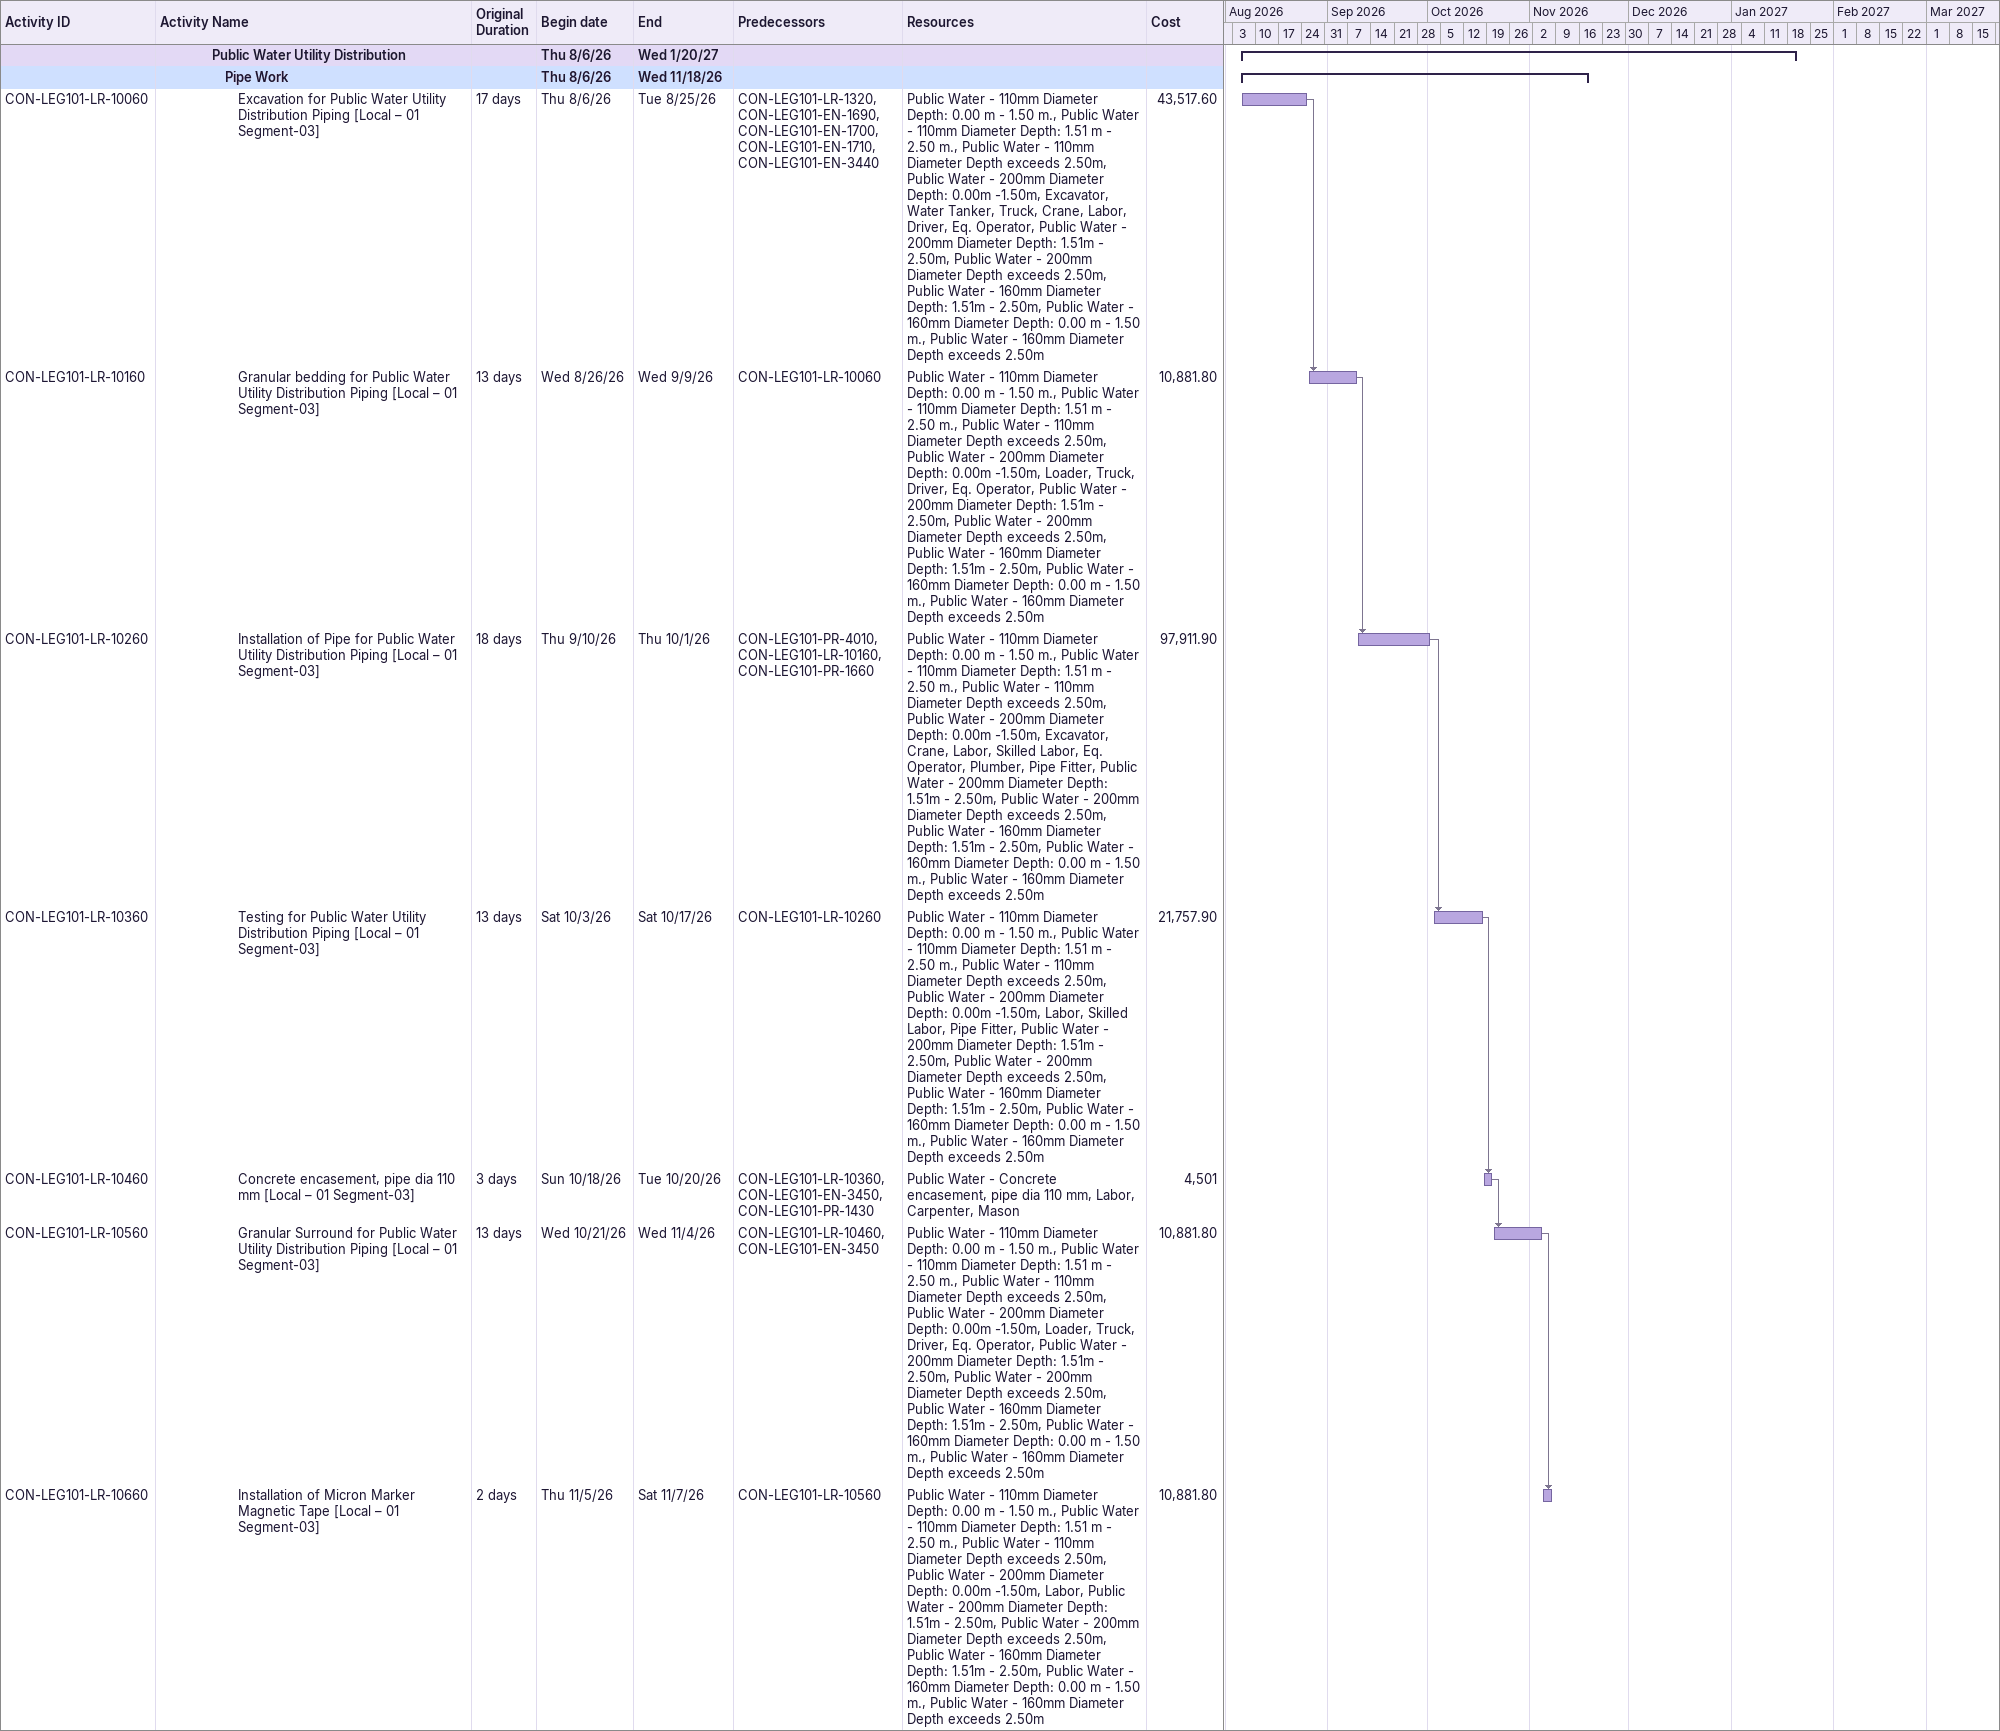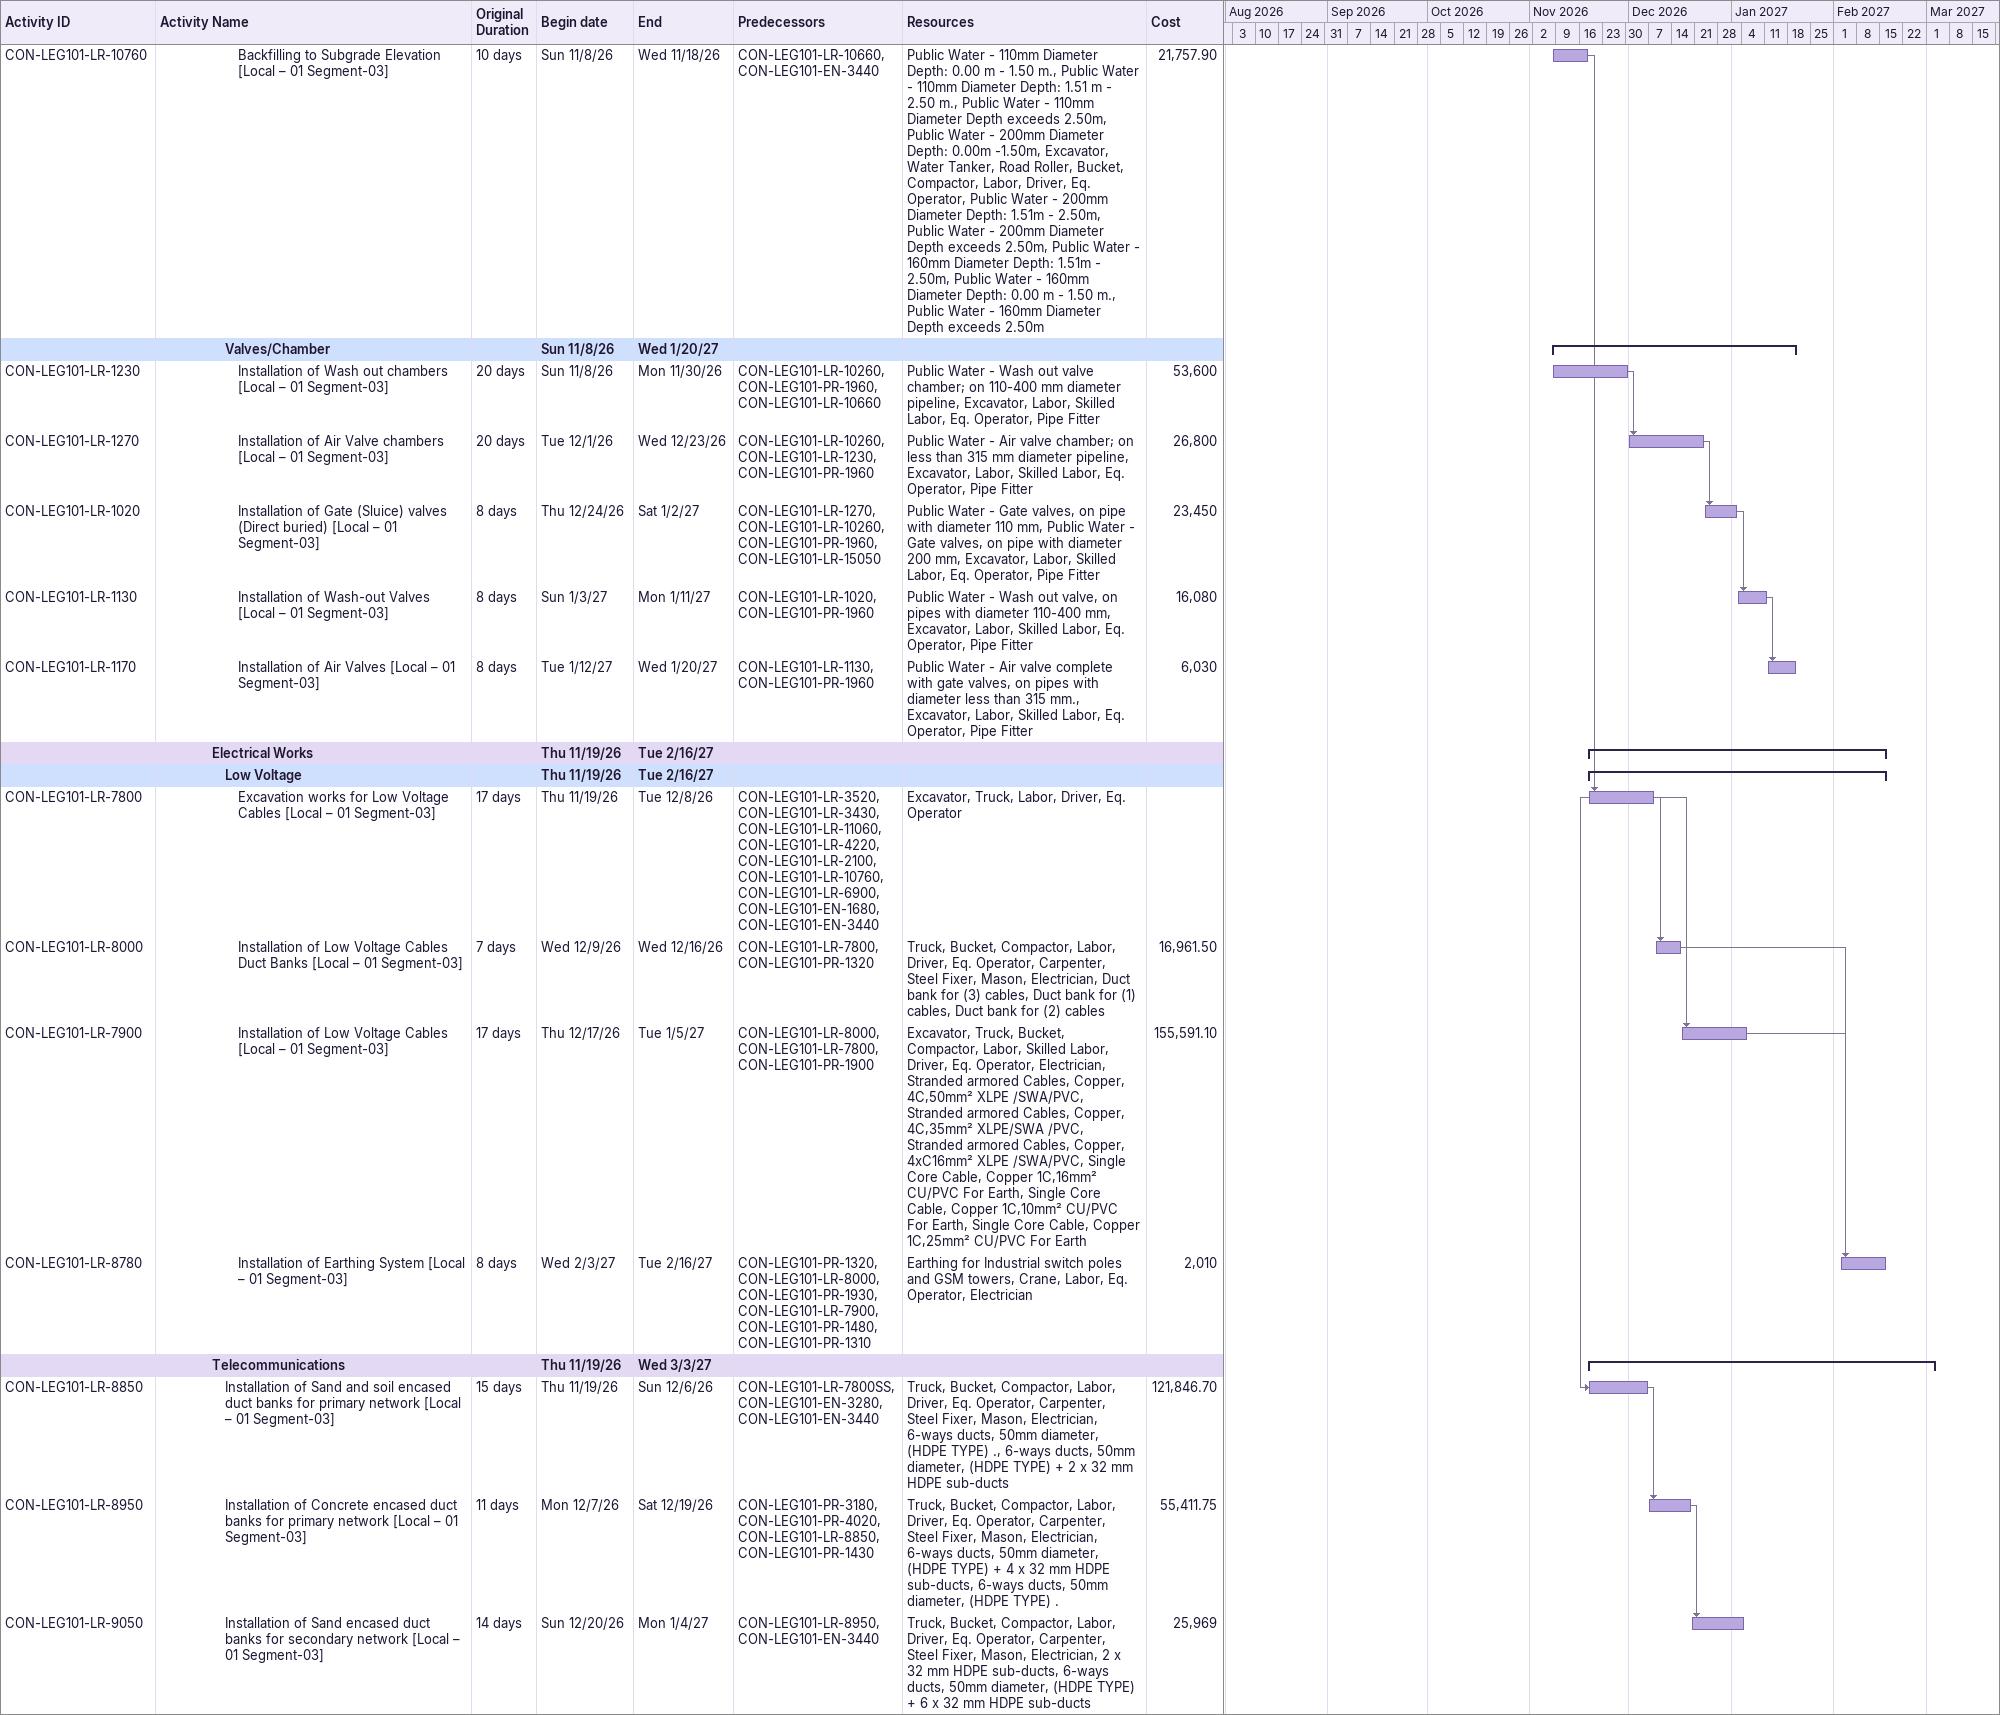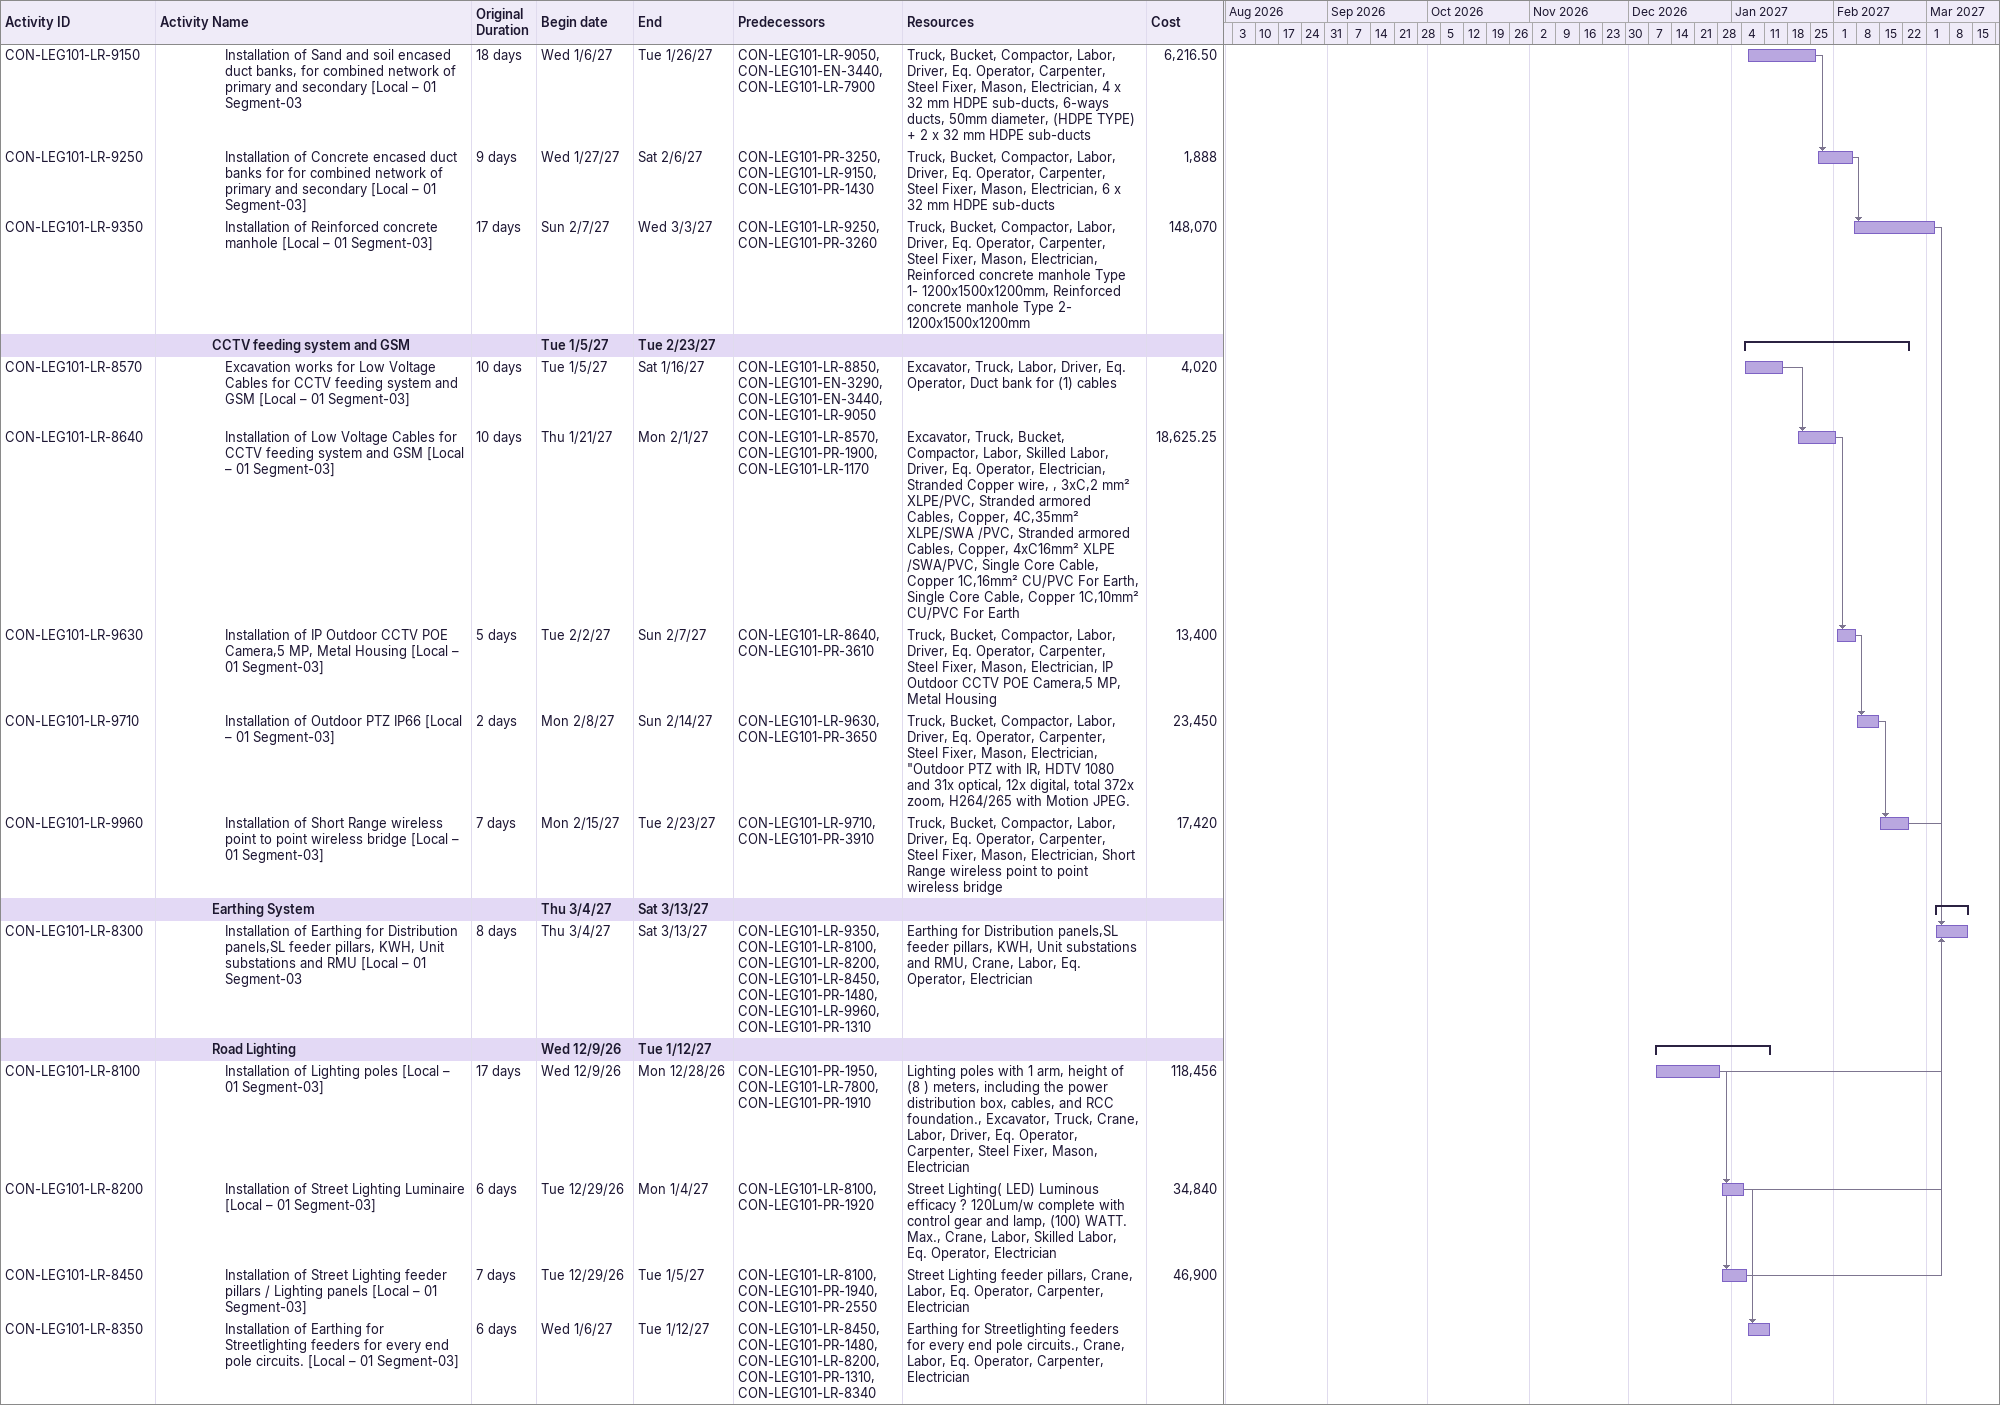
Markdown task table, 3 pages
| ID | Level | Task | Original duration | Start | Finish | Predecessors | Resources | Cost |
|---|---|---|---|---|---|---|---|---|
|  | 5 | **Public Water Utility Distribution** |  | 2026-08-06 | 2027-01-20 |  |  |  |
|  | 6 | **Pipe Work** |  | 2026-08-06 | 2026-11-18 |  |  |  |
| CON-LEG101-LR-10060 | 7 | Excavation for Public Water Utility Distribution Piping [Local – 01 Segment-03] | 17d | 2026-08-06 | 2026-08-25 | CON-LEG101-LR-1320, CON-LEG101-EN-1690, CON-LEG101-EN-1700, CON-LEG101-EN-1710, CON-LEG101-EN-3440 | Public Water - 110mm Diameter Depth: 0.00 m - 1.50 m., Public Water - 110mm Diameter Depth: 1.51 m - 2.50 m., Public Water - 110mm Diameter Depth exceeds 2.50m, Public Water - 200mm Diameter Depth: 0.00m -1.50m, Excavator, Water Tanker, Truck, Crane, Labor, Driver, Eq. Operator, Public Water - 200mm Diameter Depth: 1.51m - 2.50m, Public Water - 200mm Diameter Depth exceeds 2.50m, Public Water - 160mm Diameter Depth: 1.51m - 2.50m, Public Water - 160mm Diameter Depth: 0.00 m - 1.50 m., Public Water - 160mm Diameter Depth exceeds 2.50m | 43517.60 |
| CON-LEG101-LR-10160 | 7 | Granular bedding for Public Water Utility Distribution Piping [Local – 01 Segment-03] | 13d | 2026-08-26 | 2026-09-09 | CON-LEG101-LR-10060 | Public Water - 110mm Diameter Depth: 0.00 m - 1.50 m., Public Water - 110mm Diameter Depth: 1.51 m - 2.50 m., Public Water - 110mm Diameter Depth exceeds 2.50m, Public Water - 200mm Diameter Depth: 0.00m -1.50m, Loader, Truck, Driver, Eq. Operator, Public Water - 200mm Diameter Depth: 1.51m - 2.50m, Public Water - 200mm Diameter Depth exceeds 2.50m, Public Water - 160mm Diameter Depth: 1.51m - 2.50m, Public Water - 160mm Diameter Depth: 0.00 m - 1.50 m., Public Water - 160mm Diameter Depth exceeds 2.50m | 10881.80 |
| CON-LEG101-LR-10260 | 7 | Installation of Pipe for Public Water Utility Distribution Piping [Local – 01 Segment-03] | 18d | 2026-09-10 | 2026-10-01 | CON-LEG101-PR-4010, CON-LEG101-LR-10160, CON-LEG101-PR-1660 | Public Water - 110mm Diameter Depth: 0.00 m - 1.50 m., Public Water - 110mm Diameter Depth: 1.51 m - 2.50 m., Public Water - 110mm Diameter Depth exceeds 2.50m, Public Water - 200mm Diameter Depth: 0.00m -1.50m, Excavator, Crane, Labor, Skilled Labor, Eq. Operator, Plumber, Pipe Fitter, Public Water - 200mm Diameter Depth: 1.51m - 2.50m, Public Water - 200mm Diameter Depth exceeds 2.50m, Public Water - 160mm Diameter Depth: 1.51m - 2.50m, Public Water - 160mm Diameter Depth: 0.00 m - 1.50 m., Public Water - 160mm Diameter Depth exceeds 2.50m | 97911.90 |
| CON-LEG101-LR-10360 | 7 | Testing for Public Water Utility Distribution Piping [Local – 01 Segment-03] | 13d | 2026-10-03 | 2026-10-17 | CON-LEG101-LR-10260 | Public Water - 110mm Diameter Depth: 0.00 m - 1.50 m., Public Water - 110mm Diameter Depth: 1.51 m - 2.50 m., Public Water - 110mm Diameter Depth exceeds 2.50m, Public Water - 200mm Diameter Depth: 0.00m -1.50m, Labor, Skilled Labor, Pipe Fitter, Public Water - 200mm Diameter Depth: 1.51m - 2.50m, Public Water - 200mm Diameter Depth exceeds 2.50m, Public Water - 160mm Diameter Depth: 1.51m - 2.50m, Public Water - 160mm Diameter Depth: 0.00 m - 1.50 m., Public Water - 160mm Diameter Depth exceeds 2.50m | 21757.90 |
| CON-LEG101-LR-10460 | 7 | Concrete encasement, pipe dia 110 mm [Local – 01 Segment-03] | 3d | 2026-10-18 | 2026-10-20 | CON-LEG101-LR-10360, CON-LEG101-EN-3450, CON-LEG101-PR-1430 | Public Water - Concrete encasement, pipe dia 110 mm, Labor, Carpenter, Mason | 4501 |
| CON-LEG101-LR-10560 | 7 | Granular Surround for Public Water Utility Distribution Piping [Local – 01 Segment-03] | 13d | 2026-10-21 | 2026-11-04 | CON-LEG101-LR-10460, CON-LEG101-EN-3450 | Public Water - 110mm Diameter Depth: 0.00 m - 1.50 m., Public Water - 110mm Diameter Depth: 1.51 m - 2.50 m., Public Water - 110mm Diameter Depth exceeds 2.50m, Public Water - 200mm Diameter Depth: 0.00m -1.50m, Loader, Truck, Driver, Eq. Operator, Public Water - 200mm Diameter Depth: 1.51m - 2.50m, Public Water - 200mm Diameter Depth exceeds 2.50m, Public Water - 160mm Diameter Depth: 1.51m - 2.50m, Public Water - 160mm Diameter Depth: 0.00 m - 1.50 m., Public Water - 160mm Diameter Depth exceeds 2.50m | 10881.80 |
| CON-LEG101-LR-10660 | 7 | Installation of Micron Marker Magnetic Tape [Local – 01 Segment-03] | 2d | 2026-11-05 | 2026-11-07 | CON-LEG101-LR-10560 | Public Water - 110mm Diameter Depth: 0.00 m - 1.50 m., Public Water - 110mm Diameter Depth: 1.51 m - 2.50 m., Public Water - 110mm Diameter Depth exceeds 2.50m, Public Water - 200mm Diameter Depth: 0.00m -1.50m, Labor, Public Water - 200mm Diameter Depth: 1.51m - 2.50m, Public Water - 200mm Diameter Depth exceeds 2.50m, Public Water - 160mm Diameter Depth: 1.51m - 2.50m, Public Water - 160mm Diameter Depth: 0.00 m - 1.50 m., Public Water - 160mm Diameter Depth exceeds 2.50m | 10881.80 |
| CON-LEG101-LR-10760 | 7 | Backfilling to Subgrade Elevation [Local – 01 Segment-03] | 10d | 2026-11-08 | 2026-11-18 | CON-LEG101-LR-10660, CON-LEG101-EN-3440 | Public Water - 110mm Diameter Depth: 0.00 m - 1.50 m., Public Water - 110mm Diameter Depth: 1.51 m - 2.50 m., Public Water - 110mm Diameter Depth exceeds 2.50m, Public Water - 200mm Diameter Depth: 0.00m -1.50m, Excavator, Water Tanker, Road Roller, Bucket, Compactor, Labor, Driver, Eq. Operator, Public Water - 200mm Diameter Depth: 1.51m - 2.50m, Public Water - 200mm Diameter Depth exceeds 2.50m, Public Water - 160mm Diameter Depth: 1.51m - 2.50m, Public Water - 160mm Diameter Depth: 0.00 m - 1.50 m., Public Water - 160mm Diameter Depth exceeds 2.50m | 21757.90 |
|  | 6 | **Valves/Chamber** |  | 2026-11-08 | 2027-01-20 |  |  |  |
| CON-LEG101-LR-1230 | 7 | Installation of Wash out chambers [Local – 01 Segment-03] | 20d | 2026-11-08 | 2026-11-30 | CON-LEG101-LR-10260, CON-LEG101-PR-1960, CON-LEG101-LR-10660 | Public Water - Wash out valve chamber; on 110-400 mm diameter pipeline, Excavator, Labor, Skilled Labor, Eq. Operator, Pipe Fitter | 53600 |
| CON-LEG101-LR-1270 | 7 | Installation of Air Valve chambers [Local – 01 Segment-03] | 20d | 2026-12-01 | 2026-12-23 | CON-LEG101-LR-10260, CON-LEG101-LR-1230, CON-LEG101-PR-1960 | Public Water - Air valve chamber; on less than 315 mm diameter pipeline, Excavator, Labor, Skilled Labor, Eq. Operator, Pipe Fitter | 26800 |
| CON-LEG101-LR-1020 | 7 | Installation of Gate (Sluice) valves (Direct buried) [Local – 01 Segment-03] | 8d | 2026-12-24 | 2027-01-02 | CON-LEG101-LR-1270, CON-LEG101-LR-10260, CON-LEG101-PR-1960, CON-LEG101-LR-15050 | Public Water - Gate valves, on pipe with diameter 110 mm, Public Water - Gate valves, on pipe with diameter 200 mm, Excavator, Labor, Skilled Labor, Eq. Operator, Pipe Fitter | 23450 |
| CON-LEG101-LR-1130 | 7 | Installation of Wash-out Valves [Local – 01 Segment-03] | 8d | 2027-01-03 | 2027-01-11 | CON-LEG101-LR-1020, CON-LEG101-PR-1960 | Public Water - Wash out valve, on pipes with diameter 110-400 mm, Excavator, Labor, Skilled Labor, Eq. Operator, Pipe Fitter | 16080 |
| CON-LEG101-LR-1170 | 7 | Installation of Air Valves [Local – 01 Segment-03] | 8d | 2027-01-12 | 2027-01-20 | CON-LEG101-LR-1130, CON-LEG101-PR-1960 | Public Water - Air valve complete with gate valves, on pipes with diameter less than 315 mm., Excavator, Labor, Skilled Labor, Eq. Operator, Pipe Fitter | 6030 |
|  | 5 | **Electrical Works** |  | 2026-11-19 | 2027-02-16 |  |  |  |
|  | 6 | **Low Voltage** |  | 2026-11-19 | 2027-02-16 |  |  |  |
| CON-LEG101-LR-7800 | 7 | Excavation works for Low Voltage Cables [Local – 01 Segment-03] | 17d | 2026-11-19 | 2026-12-08 | CON-LEG101-LR-3520, CON-LEG101-LR-3430, CON-LEG101-LR-11060, CON-LEG101-LR-4220, CON-LEG101-LR-2100, CON-LEG101-LR-10760, CON-LEG101-LR-6900, CON-LEG101-EN-1680, CON-LEG101-EN-3440 | Excavator, Truck, Labor, Driver, Eq. Operator |  |
| CON-LEG101-LR-8000 | 7 | Installation of Low Voltage Cables Duct Banks [Local – 01 Segment-03] | 7d | 2026-12-09 | 2026-12-16 | CON-LEG101-LR-7800, CON-LEG101-PR-1320 | Truck, Bucket, Compactor, Labor, Driver, Eq. Operator, Carpenter, Steel Fixer, Mason, Electrician, Duct bank for (3) cables, Duct bank for (1) cables, Duct bank for (2) cables | 16961.50 |
| CON-LEG101-LR-7900 | 7 | Installation of Low Voltage Cables [Local – 01 Segment-03] | 17d | 2026-12-17 | 2027-01-05 | CON-LEG101-LR-8000, CON-LEG101-LR-7800, CON-LEG101-PR-1900 | Excavator, Truck, Bucket, Compactor, Labor, Skilled Labor, Driver, Eq. Operator, Electrician, Stranded armored Cables, Copper, 4C,50mm² XLPE /SWA/PVC, Stranded armored Cables, Copper, 4C,35mm² XLPE/SWA /PVC, Stranded armored Cables, Copper, 4xC16mm² XLPE /SWA/PVC, Single Core Cable, Copper 1C,16mm² CU/PVC For Earth, Single Core Cable, Copper 1C,10mm² CU/PVC For Earth, Single Core Cable, Copper 1C,25mm² CU/PVC For Earth | 155591.10 |
| CON-LEG101-LR-8780 | 7 | Installation of Earthing System [Local – 01 Segment-03] | 8d | 2027-02-03 | 2027-02-16 | CON-LEG101-PR-1320, CON-LEG101-LR-8000, CON-LEG101-PR-1930, CON-LEG101-LR-7900, CON-LEG101-PR-1480, CON-LEG101-PR-1310 | Earthing for Industrial switch poles and GSM towers, Crane, Labor, Eq. Operator, Electrician | 2010 |
|  | 5 | **Telecommunications** |  | 2026-11-19 | 2027-03-03 |  |  |  |
| CON-LEG101-LR-8850 | 6 | Installation of Sand and soil encased duct banks for primary network [Local – 01 Segment-03] | 15d | 2026-11-19 | 2026-12-06 | CON-LEG101-LR-7800SS, CON-LEG101-EN-3280, CON-LEG101-EN-3440 | Truck, Bucket, Compactor, Labor, Driver, Eq. Operator, Carpenter, Steel Fixer, Mason, Electrician, 6-ways ducts, 50mm diameter, (HDPE TYPE) ., 6-ways ducts, 50mm diameter, (HDPE TYPE) + 2 x 32 mm HDPE sub-ducts | 121846.70 |
| CON-LEG101-LR-8950 | 6 | Installation of Concrete encased duct banks for primary network [Local – 01 Segment-03] | 11d | 2026-12-07 | 2026-12-19 | CON-LEG101-PR-3180, CON-LEG101-PR-4020, CON-LEG101-LR-8850, CON-LEG101-PR-1430 | Truck, Bucket, Compactor, Labor, Driver, Eq. Operator, Carpenter, Steel Fixer, Mason, Electrician, 6-ways ducts, 50mm diameter, (HDPE TYPE) + 4 x 32 mm HDPE sub-ducts, 6-ways ducts, 50mm diameter, (HDPE TYPE) . | 55411.75 |
| CON-LEG101-LR-9050 | 6 | Installation of Sand encased duct banks for secondary network [Local – 01 Segment-03] | 14d | 2026-12-20 | 2027-01-04 | CON-LEG101-LR-8950, CON-LEG101-EN-3440 | Truck, Bucket, Compactor, Labor, Driver, Eq. Operator, Carpenter, Steel Fixer, Mason, Electrician, 2 x 32 mm HDPE sub-ducts, 6-ways ducts, 50mm diameter, (HDPE TYPE) + 6 x 32 mm HDPE sub-ducts | 25969 |
| CON-LEG101-LR-9150 | 6 | Installation of Sand and soil encased duct banks, for combined network of primary and secondary [Local – 01 Segment-03 | 18d | 2027-01-06 | 2027-01-26 | CON-LEG101-LR-9050, CON-LEG101-EN-3440, CON-LEG101-LR-7900 | Truck, Bucket, Compactor, Labor, Driver, Eq. Operator, Carpenter, Steel Fixer, Mason, Electrician, 4 x 32 mm HDPE sub-ducts, 6-ways ducts, 50mm diameter, (HDPE TYPE) + 2 x 32 mm HDPE sub-ducts | 6216.50 |
| CON-LEG101-LR-9250 | 6 | Installation of Concrete encased duct banks for for combined network of primary and secondary [Local – 01 Segment-03] | 9d | 2027-01-27 | 2027-02-06 | CON-LEG101-PR-3250, CON-LEG101-LR-9150, CON-LEG101-PR-1430 | Truck, Bucket, Compactor, Labor, Driver, Eq. Operator, Carpenter, Steel Fixer, Mason, Electrician, 6 x 32 mm HDPE sub-ducts | 1888 |
| CON-LEG101-LR-9350 | 6 | Installation of Reinforced concrete manhole [Local – 01 Segment-03] | 17d | 2027-02-07 | 2027-03-03 | CON-LEG101-LR-9250, CON-LEG101-PR-3260 | Truck, Bucket, Compactor, Labor, Driver, Eq. Operator, Carpenter, Steel Fixer, Mason, Electrician, Reinforced concrete manhole Type 1- 1200x1500x1200mm, Reinforced concrete manhole Type 2- 1200x1500x1200mm | 148070 |
|  | 5 | **CCTV feeding system and GSM** |  | 2027-01-05 | 2027-02-23 |  |  |  |
| CON-LEG101-LR-8570 | 6 | Excavation works for Low Voltage Cables for CCTV feeding system and GSM [Local – 01 Segment-03] | 10d | 2027-01-05 | 2027-01-16 | CON-LEG101-LR-8850, CON-LEG101-EN-3290, CON-LEG101-EN-3440, CON-LEG101-LR-9050 | Excavator, Truck, Labor, Driver, Eq. Operator, Duct bank for (1) cables | 4020 |
| CON-LEG101-LR-8640 | 6 | Installation of Low Voltage Cables for CCTV feeding system and GSM [Local – 01 Segment-03] | 10d | 2027-01-21 | 2027-02-01 | CON-LEG101-LR-8570, CON-LEG101-PR-1900, CON-LEG101-LR-1170 | Excavator, Truck, Bucket, Compactor, Labor, Skilled Labor, Driver, Eq. Operator, Electrician, Stranded Copper wire, , 3xC,2 mm² XLPE/PVC, Stranded armored Cables, Copper, 4C,35mm² XLPE/SWA /PVC, Stranded armored Cables, Copper, 4xC16mm² XLPE /SWA/PVC, Single Core Cable, Copper 1C,16mm² CU/PVC For Earth, Single Core Cable, Copper 1C,10mm² CU/PVC For Earth | 18625.25 |
| CON-LEG101-LR-9630 | 6 | Installation of IP Outdoor CCTV POE Camera,5 MP, Metal Housing [Local – 01 Segment-03] | 5d | 2027-02-02 | 2027-02-07 | CON-LEG101-LR-8640, CON-LEG101-PR-3610 | Truck, Bucket, Compactor, Labor, Driver, Eq. Operator, Carpenter, Steel Fixer, Mason, Electrician, IP Outdoor CCTV POE Camera,5 MP, Metal Housing | 13400 |
| CON-LEG101-LR-9710 | 6 | Installation of Outdoor PTZ IP66 [Local – 01 Segment-03] | 2d | 2027-02-08 | 2027-02-14 | CON-LEG101-LR-9630, CON-LEG101-PR-3650 | Truck, Bucket, Compactor, Labor, Driver, Eq. Operator, Carpenter, Steel Fixer, Mason, Electrician, "Outdoor PTZ with IR, HDTV 1080 and 31x optical, 12x digital, total 372x zoom, H264/265 with Motion JPEG. | 23450 |
| CON-LEG101-LR-9960 | 6 | Installation of Short Range wireless point to point wireless bridge [Local – 01 Segment-03] | 7d | 2027-02-15 | 2027-02-23 | CON-LEG101-LR-9710, CON-LEG101-PR-3910 | Truck, Bucket, Compactor, Labor, Driver, Eq. Operator, Carpenter, Steel Fixer, Mason, Electrician, Short Range wireless point to point wireless bridge | 17420 |
|  | 5 | **Earthing System** |  | 2027-03-04 | 2027-03-13 |  |  |  |
| CON-LEG101-LR-8300 | 6 | Installation of Earthing for Distribution panels,SL feeder pillars, KWH, Unit substations and RMU [Local – 01 Segment-03 | 8d | 2027-03-04 | 2027-03-13 | CON-LEG101-LR-9350, CON-LEG101-LR-8100, CON-LEG101-LR-8200, CON-LEG101-LR-8450, CON-LEG101-PR-1480, CON-LEG101-LR-9960, CON-LEG101-PR-1310 | Earthing for Distribution panels,SL feeder pillars, KWH, Unit substations and RMU, Crane, Labor, Eq. Operator, Electrician |  |
|  | 5 | **Road Lighting** |  | 2026-12-09 | 2027-01-12 |  |  |  |
| CON-LEG101-LR-8100 | 6 | Installation of Lighting poles [Local – 01 Segment-03] | 17d | 2026-12-09 | 2026-12-28 | CON-LEG101-PR-1950, CON-LEG101-LR-7800, CON-LEG101-PR-1910 | Lighting poles with 1 arm, height of (8 ) meters, including the power distribution box, cables, and RCC foundation., Excavator, Truck, Crane, Labor, Driver, Eq. Operator, Carpenter, Steel Fixer, Mason, Electrician | 118456 |
| CON-LEG101-LR-8200 | 6 | Installation of Street Lighting Luminaire [Local – 01 Segment-03] | 6d | 2026-12-29 | 2027-01-04 | CON-LEG101-LR-8100, CON-LEG101-PR-1920 | Street Lighting( LED) Luminous efficacy ? 120Lum/w complete with control gear and lamp, (100) WATT. Max., Crane, Labor, Skilled Labor, Eq. Operator, Electrician | 34840 |
| CON-LEG101-LR-8450 | 6 | Installation of Street Lighting feeder pillars / Lighting panels [Local – 01 Segment-03] | 7d | 2026-12-29 | 2027-01-05 | CON-LEG101-LR-8100, CON-LEG101-PR-1940, CON-LEG101-PR-2550 | Street Lighting feeder pillars, Crane, Labor, Eq. Operator, Carpenter, Electrician | 46900 |
| CON-LEG101-LR-8350 | 6 | Installation of Earthing for Streetlighting feeders for every end pole circuits. [Local – 01 Segment-03] | 6d | 2027-01-06 | 2027-01-12 | CON-LEG101-LR-8450, CON-LEG101-PR-1480, CON-LEG101-LR-8200, CON-LEG101-PR-1310, CON-LEG101-LR-8340 | Earthing for Streetlighting feeders for every end pole circuits., Crane, Labor, Eq. Operator, Carpenter, Electrician |  |
